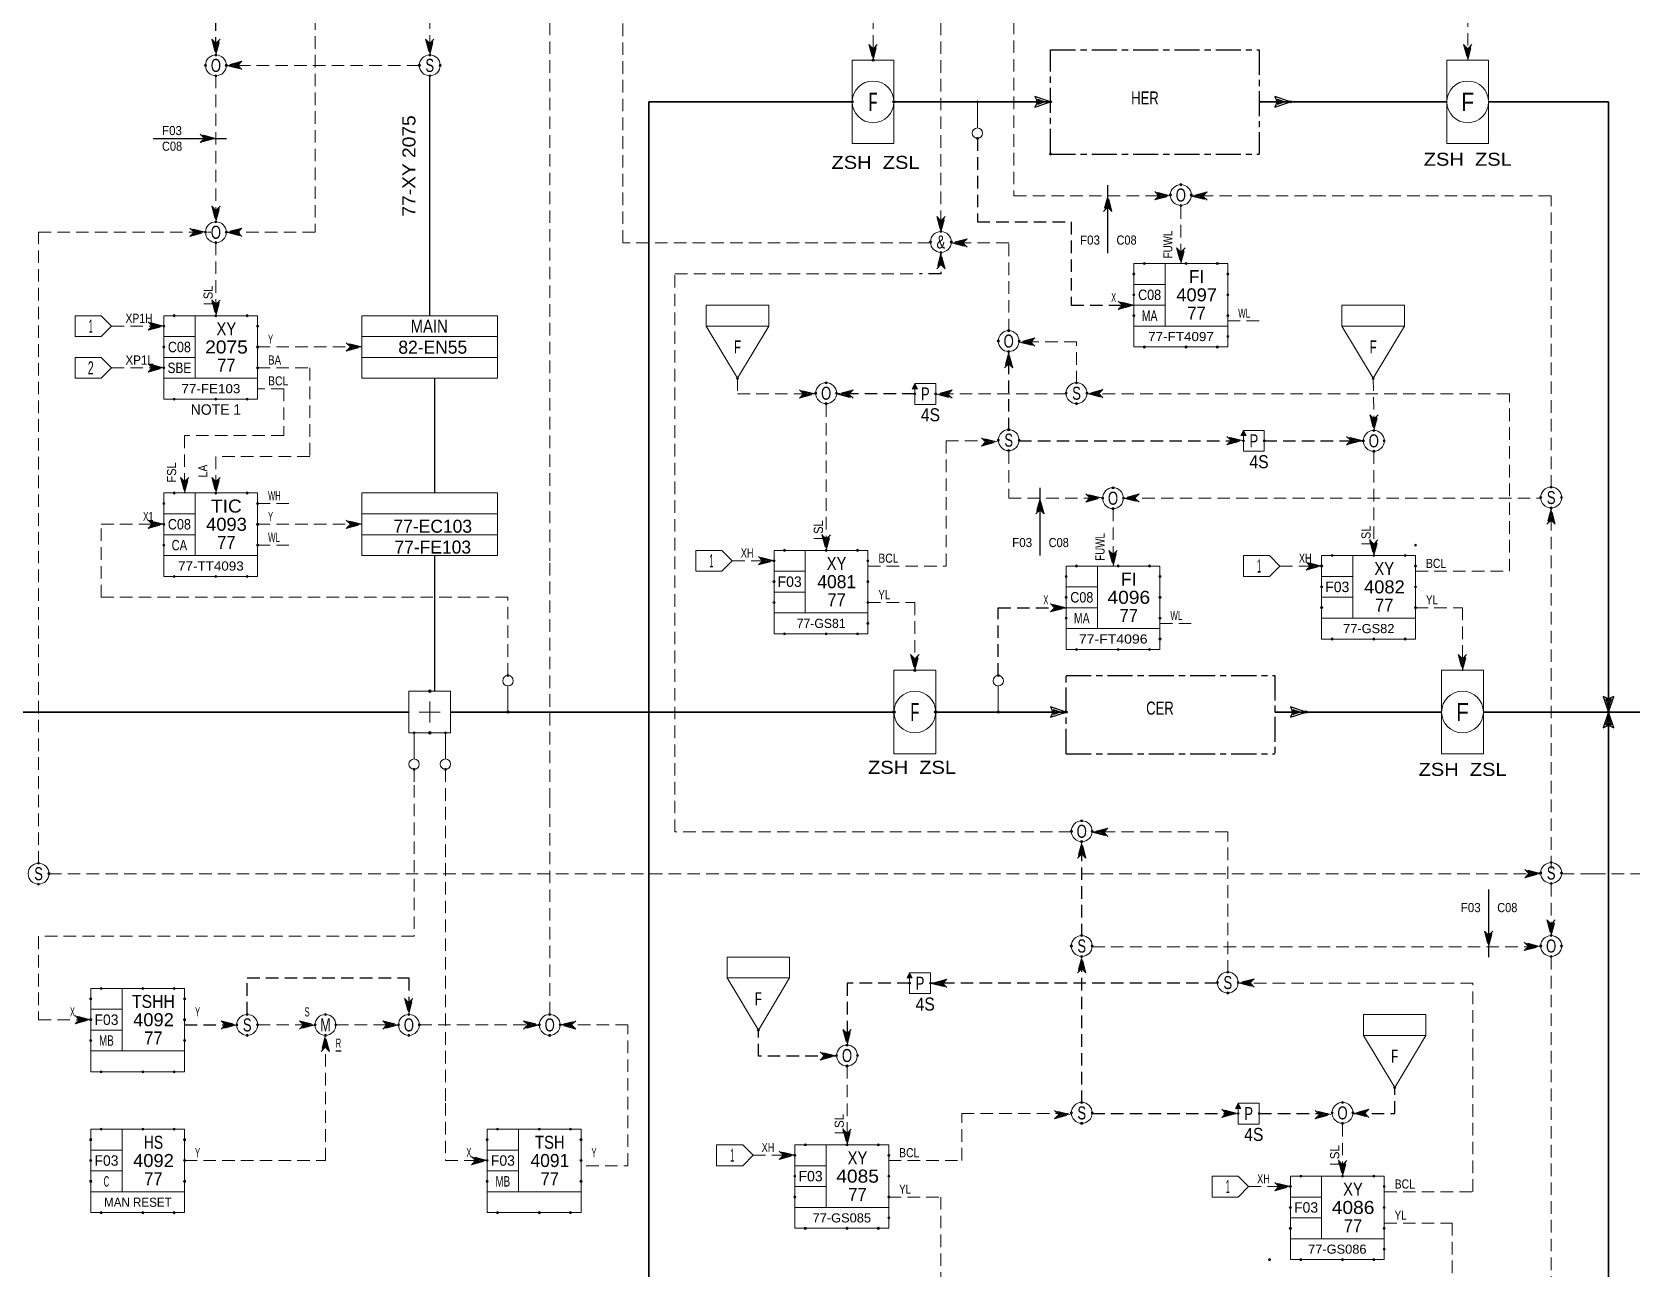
# Model space of a CAD drawing. Header units: millimetres. Extents: x 0 to 841, y 0 to 594.
# Drawn here: x 243.7 to 550.5, y 206.4 to 443.4 of the extents above; entities that cross this region are included whole.
import ezdxf
from ezdxf.enums import TextEntityAlignment as Align

# ---------------------------------------------------------------- set-up
doc = ezdxf.new("R2010")
doc.units = ezdxf.units.MM
doc.header["$LTSCALE"] = 0.8
doc.header["$PDMODE"] = 32
doc.header["$PDSIZE"] = 0.4
doc.linetypes.add('LONG_DASH_SHORT_DASH', pattern=[9.9, 6, -1.2, 1.5, -1.2])
doc.linetypes.add('MEDIUM_DASHED', pattern=[4.5, 3, -1.5])
for name, color, linetype, lineweight in [('1', 7, 'Continuous', 13), ('12', 7, 'Continuous', 13), ('15', 7, 'Continuous', 13), ('18', 7, 'Continuous', 25), ('30', 7, 'Continuous', 25), ('40', 7, 'Continuous', 35), ('46', 7, 'MEDIUM_DASHED', 13), ('47', 7, 'Continuous', 13), ('48', 7, 'Continuous', 13), ('53', 7, 'Continuous', 13)]:
    doc.layers.add(name, color=color, linetype=linetype, lineweight=lineweight)
for name, color, linetype in [('16', 7, 'Continuous'), ('45', 7, 'Continuous'), ('50', 7, 'Continuous')]:
    doc.layers.add(name, color=color, linetype=linetype)

msp = doc.modelspace()

# ---------------------------------------------------------------- linework, layer by layer
at = {"layer": '1', "linetype": 'MEDIUM_DASHED', "lineweight": 25}
for p, q in [((279, 440), (279, 538)), ((431, 367), (431, 382)), ((413, 374), (398, 374)), ((433, 365), (476, 365)), ((480, 365), (499, 365)), ((445, 270), (445, 288)), ((445, 238), (445, 266)), ((471, 261), (416, 261)), ((273, 253), (283, 253)), ((447, 236), (475, 236)), ((479, 236), (493, 236))]:
    msp.add_line(p, q, dxfattribs=at)
at = {"layer": '1', "linetype": 'MEDIUM_DASHED'}
for p, q in [((418, 456), (418, 406)), ((320, 450), (320, 439)), ((464, 410), (464, 399)), ((473, 388), (480, 388)), ((442, 374), (417, 374)), ((453, 354), (533, 354)), ((451, 352), (451, 341)), ((535, 283), (535, 352)), ((287, 349), (307, 349)), ((460, 330), (467, 330)), ((247, 282), (533, 282)), ((535, 280), (535, 270)), ((447, 268), (533, 268)), ((535, 266), (535, 151)), ((287, 253), (298, 253)), ((302, 253), (313, 253)), ((318, 253), (341, 253))]:
    msp.add_line(p, q, dxfattribs=at)
at = {"layer": '1', "lineweight": 25}
for p, q in [((267, 423), (281, 423)), ((450, 401), (450, 414)), ((437, 343), (437, 356)), ((523, 279), (523, 266)), ((302, 248), (303, 248))]:
    msp.add_line(p, q, dxfattribs=at)
at = {"layer": '1', "linetype": 'MEDIUM_DASHED'}
for points in [[(416, 403), (357, 403), (357, 538)], [(298, 511), (298, 405), (281, 405)], [(448, 475), (448, 449), (432, 449), (432, 412), (460, 412)], [(343, 255), (343, 296), (343, 296), (343, 342), (343, 452), (322, 452)], [(535, 356), (535, 412), (466.0016, 412)], [(244.9984, 283.926), (245, 405), (278, 405)], [(431, 386), (431, 403), (420, 403)], [(443, 290), (367, 290), (367, 397), (414, 397)], [(444, 376), (444, 384), (433, 384)], [(379, 377), (379, 374), (394, 374)], [(509, 340), (527, 340), (527, 374), (446, 374)], [(404, 341), (419, 341), (419, 365), (428, 365)], [(431, 363), (431, 354), (449, 354)], [(317, 302), (317, 299), (317, 270), (245, 270), (245, 254), (255, 254)], [(323, 302), (323, 238), (323, 238), (323, 227), (331, 227)], [(473, 263), (473, 290), (447, 290)], [(537, 282), (543, 282), (561, 282)], [(503, 221), (520, 221), (520, 261), (475, 261)], [(350, 226), (358, 226), (358, 253), (345, 253)], [(273, 227), (300, 227), (300, 250)], [(408, 227), (422, 227), (422, 236), (443, 236)], [(408, 220), (418, 220), (418, 202)], [(503, 215), (516, 215), (516, 202)]]:
    msp.add_lwpolyline(points, dxfattribs=at)
at = {"layer": '1', "linetype": 'MEDIUM_DASHED', "lineweight": 25}
for points in [[(425, 423), (425, 407), (443, 407), (443, 391), (455, 391)], [(418, 401), (418, 397), (414, 397)], [(429, 320), (429, 333), (442, 333)], [(285, 255), (285, 262), (316, 262), (316, 255)], [(412, 261), (400, 261), (400, 250)], [(398, 247), (383, 247), (383, 252)], [(497, 236), (505, 236), (505, 241)]]:
    msp.add_lwpolyline(points, dxfattribs=at)
at = {"layer": '1', "lineweight": 35}
for points in [[(362, 313), (362, 194), (414, 194)], [(520, 195), (546, 195), (546, 313)]]:
    msp.add_lwpolyline(points, dxfattribs=at)
at = {"layer": '12', "linetype": 'LONG_DASH_SHORT_DASH', "lineweight": 25}
for p, q in [((439, 420), (479, 420)), ((442, 305), (482, 305))]:
    msp.add_line(p, q, dxfattribs=at)
at = {"layer": '12'}
for p, q in [((252, 389), (252, 385)), ((252, 389), (257, 389)), ((307, 385), (333, 385)), ((252, 381), (252, 377)), ((252, 381), (257, 381)), ((307, 381), (333, 381)), ((307, 351), (333, 351)), ((307, 347), (333, 347)), ((371, 344), (371, 340)), ((371, 344), (376, 344)), ((476, 343), (476, 339)), ((476, 343), (481, 343)), ((375, 230), (375, 226)), ((375, 230), (380, 230)), ((470, 224), (470, 220)), ((470, 224), (475, 224))]:
    msp.add_line(p, q, dxfattribs=at)
at = {"layer": '12', "linetype": 'LONG_DASH_SHORT_DASH', "lineweight": 25}
for points in [[(439, 420), (439, 440), (479, 440), (479, 420)], [(442, 305), (442, 320), (482, 320), (482, 305)]]:
    msp.add_lwpolyline(points, dxfattribs=at)
at = {"layer": '12'}
for points in [[(515, 422), (523, 422), (523, 438), (515, 438)], [(307, 389), (333, 389), (333, 377), (307, 377)], [(307, 355), (333, 355), (333, 343), (307, 343)], [(514, 305), (522, 305), (522, 321), (514, 321)]]:
    msp.add_lwpolyline(points, close=True, dxfattribs=at)
for points in [[(252, 385), (257, 385), (259, 387), (257, 389)], [(252, 377), (257, 377), (259, 379), (257, 381)], [(371, 340), (376, 340), (378, 342), (376, 344)], [(476, 339), (481, 339), (483, 341), (481, 343)], [(375, 226), (380, 226), (382, 228), (380, 230)], [(470, 220), (475, 220), (477, 222), (475, 224)]]:
    msp.add_lwpolyline(points, dxfattribs=at)
at = {"layer": '12', "linetype": 'MEDIUM_DASHED'}
msp.add_lwpolyline([(305.8, 383), (305.2, 383.2), (305.4, 383), (305.2, 382.8)], close=True, dxfattribs=at)
at = {"layer": '12'}
for centre in [(519, 430), (518, 313)]:
    msp.add_circle(centre, 4, dxfattribs=at)
for p in [(439, 420), (481, 208)]:
    msp.add_point(p, dxfattribs=at)
at = {"layer": '15'}
for points in [[(401, 422), (409, 422), (409, 438), (401, 438)], [(409, 305), (417, 305), (417, 321), (409, 321)]]:
    msp.add_lwpolyline(points, close=True, dxfattribs=at)
for centre in [(405, 430), (413, 313)]:
    msp.add_circle(centre, 4, dxfattribs=at)
at = {"layer": '16'}
for p in [(405, 438), (401, 430), (409, 430), (413, 321), (409, 313), (417, 313)]:
    msp.add_point(p, dxfattribs=at)
at = {"layer": '18'}
for p, q in [((320, 389), (320, 435)), ((321, 355), (321, 377)), ((321, 317), (321, 343))]:
    msp.add_line(p, q, dxfattribs=at)
at = {"layer": '30'}
for p, q in [((437.5, 430), (437, 430)), ((438, 430), (438.5, 430)), ((483.5, 430), (483, 430)), ((484, 430), (484.5, 430)), ((440.5, 313), (440, 313)), ((441, 313), (441.5, 313)), ((486.5, 313), (486, 313)), ((487, 313), (487.5, 313)), ((546, 314.5), (546, 315)), ((546, 314), (546, 313.5)), ((546, 312), (546, 312.5)), ((546, 311.5), (546, 311))]:
    msp.add_line(p, q, dxfattribs=at)
for points in [[(439, 430), (436, 431), (436.5, 430), (436, 429)], [(436.5, 430.5), (438, 430), (436.5, 429.5), (437, 430)], [(485, 430), (482, 431), (482.5, 430), (482, 429)], [(482.5, 430.5), (484, 430), (482.5, 429.5), (483, 430)], [(546, 313), (547, 316), (546, 315.5), (545, 316)], [(442, 313), (439, 314), (439.5, 313), (439, 312)], [(439.5, 313.5), (441, 313), (439.5, 312.5), (440, 313)], [(488, 313), (485, 314), (485.5, 313), (485, 312)], [(485.5, 313.5), (487, 313), (485.5, 312.5), (486, 313)], [(546, 313), (545, 310), (546, 310.5), (547, 310)], [(546.5, 315.5), (546, 314), (545.5, 315.5), (546, 315)], [(545.5, 310.5), (546, 312), (546.5, 310.5), (546, 311)]]:
    msp.add_lwpolyline(points, close=True, dxfattribs=at)
for p in [(436.5, 430), (439, 430), (482.5, 430), (485, 430), (439.5, 313), (442, 313), (485.5, 313), (488, 313), (546, 315.5), (546, 313), (546, 310.5)]:
    msp.add_point(p, dxfattribs=at)
at = {"layer": '40'}
for p, q in [((362, 313), (362, 430)), ((362, 430), (401, 430)), ((409, 430), (439, 430)), ((479, 430), (485, 430)), ((515, 430), (485, 430)), ((546, 430), (523, 430)), ((546, 311), (546, 430)), ((316, 313), (224, 313)), ((324, 313), (409, 313)), ((417, 313), (442, 313)), ((485.5, 313), (482, 313)), ((514, 313), (487, 313)), ((522, 313), (577, 313))]:
    msp.add_line(p, q, dxfattribs=at)
at = {"layer": '40', "lineweight": 13}
for p, q in [((259, 313), (261, 313)), ((320, 315), (320, 311))]:
    msp.add_line(p, q, dxfattribs=at)
msp.add_lwpolyline([(316, 317), (324, 317), (324, 309), (316, 309)], close=True, dxfattribs=at)
msp.add_lwpolyline([(318, 313), (320, 313), (322, 313)], dxfattribs=at)
at = {"layer": '40'}
for p in [(320, 317), (320, 309)]:
    msp.add_point(p, dxfattribs=at)
at = {"layer": '46'}
for p, q in [((279, 435), (279, 408)), ((287, 383), (307, 383)), ((292, 375), (287, 375)), ((293, 353), (287, 353)), ((293, 345), (287, 345)), ((378, 342), (386, 342)), ((483, 341), (491, 341)), ((382, 228), (390, 228)), ((477, 222), (485, 222))]:
    msp.add_line(p, q, dxfattribs=at)
for points in [[(504, 454), (519, 454), (519, 438), (519.8, 441), (519, 440.2), (518.2, 441), (519, 438)], [(398, 450), (405, 450), (405, 438), (405.8, 441), (405, 440.2), (404.2, 441), (405, 438)], [(318, 437), (281, 437), (284, 436.2), (283.2, 437), (284, 437.8), (281, 437)], [(279, 403), (279, 389), (279.8, 392), (279, 391.2), (278.2, 392), (279, 389)], [(259, 387), (269, 387), (266, 387.8), (266.8, 387), (266, 386.2), (269, 387)], [(259, 379), (269, 379), (266, 379.8), (266.8, 379), (266, 378.2), (269, 379)], [(287, 379), (297, 379), (297, 362), (279, 362), (279, 355)], [(292, 375), (292, 366), (273, 366), (273, 355), (273.8, 358), (273, 357.2), (272.2, 358), (273, 355)], [(500.8961, 377), (501.022, 367), (501.8047, 370.0047), (501.0094, 369.2), (500.2047, 369.9953), (501.022, 367)], [(396, 372), (396, 344), (396.8, 347), (396, 346.2), (395.2, 347), (396, 344)], [(501, 363), (501, 343), (501.8, 346), (501, 345.2), (500.2, 346), (501, 343)], [(335, 320), (335, 335), (257, 335), (257, 349), (269, 349), (266, 349.8), (266.8, 349), (266, 348.2), (269, 349)], [(404, 334), (413, 334), (413, 321), (413.8, 324), (413, 323.2), (412.2, 324), (413, 321)], [(509, 333), (518, 333), (517.9929, 320.9173)], [(400, 245.1339), (400, 230), (400.8, 233), (400, 232.2), (399.2, 233), (400, 230)], [(495, 234), (495, 224), (495.8, 227), (495, 226.2), (494.2, 227), (495, 224)]]:
    msp.add_lwpolyline(points, dxfattribs=at)
for points in [[(279, 439), (279.8, 442), (279, 441.2), (278.2, 442)], [(320, 439), (320.8, 442), (320, 441.2), (319.2, 442)], [(279, 439.4), (279.6, 441.6), (279, 441), (278.4, 441.6)], [(279, 439.8), (279.4, 441.2), (279, 440.8), (278.6, 441.2)], [(279, 440.2), (279.2, 440.8), (279, 440.6), (278.8, 440.8)], [(320, 439.4), (320.6, 441.6), (320, 441), (319.4, 441.6)], [(320, 439.8), (320.4, 441.2), (320, 440.8), (319.6, 441.2)], [(320, 440.2), (320.2, 440.8), (320, 440.6), (319.8, 440.8)], [(405, 438.4), (405.6, 440.6), (405, 440), (404.4, 440.6)], [(405, 438.8), (405.4, 440.2), (405, 439.8), (404.6, 440.2)], [(405, 439.2), (405.2, 439.8), (405, 439.6), (404.8, 439.8)], [(519, 438.4), (519.6, 440.6), (519, 440), (518.4, 440.6)], [(519, 438.8), (519.4, 440.2), (519, 439.8), (518.6, 440.2)], [(519, 439.2), (519.2, 439.8), (519, 439.6), (518.8, 439.8)], [(281.4, 437), (283.6, 436.4), (283, 437), (283.6, 437.6)], [(281.8, 437), (283.2, 436.6), (282.8, 437), (283.2, 437.4)], [(282.2, 437), (282.8, 436.8), (282.6, 437), (282.8, 437.2)], [(279, 423), (276, 423.8), (276.8, 423), (276, 422.2)], [(278.6, 423), (276.4, 423.6), (277, 423), (276.4, 422.4)], [(278.2, 423), (276.8, 423.4), (277.2, 423), (276.8, 422.6)], [(277.8, 423), (277.2, 423.2), (277.4, 423), (277.2, 422.8)], [(450, 412), (449.2, 409), (450, 409.8), (450.8, 409)], [(450, 411.6), (449.4, 409.4), (450, 410), (450.6, 409.4)], [(450, 411.2), (449.6, 409.8), (450, 410.2), (450.4, 409.8)], [(461.9929, 412), (458.9929, 412.8), (459.7929, 412), (458.9929, 411.2)], [(461.5929, 412), (459.3929, 412.6), (459.9929, 412), (459.3929, 411.4)], [(461.1929, 412), (459.7929, 412.4), (460.1929, 412), (459.7929, 411.6)], [(460.7929, 412), (460.1929, 412.2), (460.3929, 412), (460.1929, 411.8)], [(466.0268, 411.9488), (469.0268, 411.1488), (468.2268, 411.9488), (469.0268, 412.7488)], [(466.4268, 411.9488), (468.6268, 411.3488), (468.0268, 411.9488), (468.6268, 412.5488)], [(466.8268, 411.9488), (468.2268, 411.5488), (467.8268, 411.9488), (468.2268, 412.3488)], [(467.2268, 411.9488), (467.8268, 411.7488), (467.6268, 411.9488), (467.8268, 412.1488)], [(279, 407), (279.8, 410), (279, 409.2), (278.2, 410)], [(279, 407.4), (279.6, 409.6), (279, 409), (278.4, 409.6)], [(279, 407.8), (279.4, 409.2), (279, 408.8), (278.6, 409.2)], [(279, 408.2), (279.2, 408.8), (279, 408.6), (278.8, 408.8)], [(418.0008, 405.0079), (418.8008, 408.0079), (418.0008, 407.2079), (417.2008, 408.0079)], [(450, 410.8), (449.8, 410.2), (450, 410.4), (450.2, 410.2)], [(277, 405), (274, 405.8), (274.8, 405), (274, 404.2)], [(276.6, 405), (274.4, 405.6), (275, 405), (274.4, 404.4)], [(276.2, 405), (274.8, 405.4), (275.2, 405), (274.8, 404.6)], [(275.8, 405), (275.2, 405.2), (275.4, 405), (275.2, 404.8)], [(281, 405), (284, 404.2), (283.2, 405), (284, 405.8)], [(281.4, 405), (283.6, 404.4), (283, 405), (283.6, 405.6)], [(281.8, 405), (283.2, 404.6), (282.8, 405), (283.2, 405.4)], [(282.2, 405), (282.8, 404.8), (282.6, 405), (282.8, 405.2)], [(418.0008, 405.4079), (418.6008, 407.6079), (418.0008, 407.0079), (417.4008, 407.6079)], [(418.0008, 405.8079), (418.4008, 407.2079), (418.0008, 406.8079), (417.6008, 407.2079)], [(418.0008, 406.2079), (418.2008, 406.8079), (418.0008, 406.6079), (417.8008, 406.8079)], [(420.0268, 402.9488), (423.0268, 402.1488), (422.2268, 402.9488), (423.0268, 403.7488)], [(420.4268, 402.9488), (422.6268, 402.3488), (422.0268, 402.9488), (422.6268, 403.5488)], [(420.8268, 402.9488), (422.2268, 402.5488), (421.8268, 402.9488), (422.2268, 403.3488)], [(421.2268, 402.9488), (421.8268, 402.7488), (421.6268, 402.9488), (421.8268, 403.1488)], [(464, 399), (464.8, 402), (464, 401.2), (463.2, 402)], [(418.0008, 400.9921), (417.2008, 397.9921), (418.0008, 398.7921), (418.8008, 397.9921)], [(418.0008, 400.5921), (417.4008, 398.3921), (418.0008, 398.9921), (418.6008, 398.3921)], [(418.0008, 400.1921), (417.6008, 398.7921), (418.0008, 399.1921), (418.4008, 398.7921)], [(418.0008, 399.7921), (417.8008, 399.1921), (418.0008, 399.3921), (418.2008, 399.1921)], [(464, 399.4), (464.6, 401.6), (464, 401), (463.4, 401.6)], [(464, 399.8), (464.4, 401.2), (464, 400.8), (463.6, 401.2)], [(464, 400.2), (464.2, 400.8), (464, 400.6), (463.8, 400.8)], [(279, 389.4), (279.6, 391.6), (279, 391), (278.4, 391.6)], [(279, 389.8), (279.4, 391.2), (279, 390.8), (278.6, 391.2)], [(279, 390.2), (279.2, 390.8), (279, 390.6), (278.8, 390.8)], [(455, 391), (452, 391.8), (452.8, 391), (452, 390.2)], [(454.6, 391), (452.4, 391.6), (453, 391), (452.4, 390.4)], [(454.2, 391), (452.8, 391.4), (453.2, 391), (452.8, 390.6)], [(453.8, 391), (453.2, 391.2), (453.4, 391), (453.2, 390.8)], [(268.6, 387), (266.4, 387.6), (267, 387), (266.4, 386.4)], [(268.2, 387), (266.8, 387.4), (267.2, 387), (266.8, 386.6)], [(267.8, 387), (267.2, 387.2), (267.4, 387), (267.2, 386.8)], [(307, 383), (304, 383.8), (304.8, 383), (304, 382.2)], [(306.6, 383), (304.4, 383.6), (305, 383), (304.4, 382.4)], [(433.0268, 383.9488), (436.0268, 383.1488), (435.2268, 383.9488), (436.0268, 384.7488)], [(433.4268, 383.9488), (435.6268, 383.3488), (435.0268, 383.9488), (435.6268, 384.5488)], [(433.8268, 383.9488), (435.2268, 383.5488), (434.8268, 383.9488), (435.2268, 384.3488)], [(434.2268, 383.9488), (434.8268, 383.7488), (434.6268, 383.9488), (434.8268, 384.1488)], [(306.2, 383), (304.8, 383.4), (305.2, 383), (304.8, 382.6)], [(305.8, 383), (305.2, 383.2), (305.4, 383), (305.2, 382.8)], [(431.0008, 381.9921), (430.2008, 378.9921), (431.0008, 379.7921), (431.8008, 378.9921)], [(431.0008, 381.5921), (430.4008, 379.3921), (431.0008, 379.9921), (431.6008, 379.3921)], [(431.0008, 381.1921), (430.6008, 379.7921), (431.0008, 380.1921), (431.4008, 379.7921)], [(431.0008, 380.7921), (430.8008, 380.1921), (431.0008, 380.3921), (431.2008, 380.1921)], [(268.6, 379), (266.4, 379.6), (267, 379), (266.4, 378.4)], [(268.2, 379), (266.8, 379.4), (267.2, 379), (266.8, 378.6)], [(267.8, 379), (267.2, 379.2), (267.4, 379), (267.2, 378.8)], [(393.8661, 374), (390.8661, 374.8), (391.6661, 374), (390.8661, 373.2)], [(393.4661, 374), (391.2661, 374.6), (391.8661, 374), (391.2661, 373.4)], [(393.0661, 374), (391.6661, 374.4), (392.0661, 374), (391.6661, 373.6)], [(398.1528, 373.9567), (401.1528, 373.1567), (400.3528, 373.9567), (401.1528, 374.7567)], [(398.5528, 373.9567), (400.7528, 373.3567), (400.1528, 373.9567), (400.7528, 374.5567)], [(398.9528, 373.9567), (400.3528, 373.5567), (399.9528, 373.9567), (400.3528, 374.3567)], [(417.1528, 373.9567), (420.1528, 373.1567), (419.3528, 373.9567), (420.1528, 374.7567)], [(417.5528, 373.9567), (419.7528, 373.3567), (419.1528, 373.9567), (419.7528, 374.5567)], [(417.9528, 373.9567), (419.3528, 373.5567), (418.9528, 373.9567), (419.3528, 374.3567)], [(446.0622, 374.0504), (449.0622, 373.2504), (448.2622, 374.0504), (449.0622, 374.8504)], [(446.4622, 374.0504), (448.6622, 373.4504), (448.0622, 374.0504), (448.6622, 374.6504)], [(446.8622, 374.0504), (448.2622, 373.6504), (447.8622, 374.0504), (448.2622, 374.4504)], [(447.2622, 374.0504), (447.8622, 373.8504), (447.6622, 374.0504), (447.8622, 374.2504)], [(392.6661, 374), (392.0661, 374.2), (392.2661, 374), (392.0661, 373.8)], [(399.3528, 373.9567), (399.9528, 373.7567), (399.7528, 373.9567), (399.9528, 374.1567)], [(418.3528, 373.9567), (418.9528, 373.7567), (418.7528, 373.9567), (418.9528, 374.1567)], [(501.0197, 367.4), (501.6071, 369.6031), (501.0102, 369), (500.4071, 369.5969)], [(501.0173, 367.8), (501.4094, 369.2024), (501.0118, 368.8), (500.6094, 369.1976)], [(501.015, 368.2), (501.2118, 368.8008), (501.0126, 368.6), (500.8118, 368.7984)], [(428.7803, 364.7921), (425.7803, 365.5921), (426.5803, 364.7921), (425.7803, 363.9921)], [(428.3803, 364.7921), (426.1803, 365.3921), (426.7803, 364.7921), (426.1803, 364.1921)], [(427.9803, 364.7921), (426.5803, 365.1921), (426.9803, 364.7921), (426.5803, 364.3921)], [(475.8472, 365.0425), (472.8472, 365.8425), (473.6472, 365.0425), (472.8472, 364.2425)], [(475.4472, 365.0425), (473.2472, 365.6425), (473.8472, 365.0425), (473.2472, 364.4425)], [(475.0472, 365.0425), (473.6472, 365.4425), (474.0472, 365.0425), (473.6472, 364.6425)], [(474.6472, 365.0425), (474.0472, 365.2425), (474.2472, 365.0425), (474.0472, 364.8425)], [(498.7803, 365.0425), (495.7803, 365.8425), (496.5803, 365.0425), (495.7803, 364.2425)], [(498.3803, 365.0425), (496.1803, 365.6425), (496.7803, 365.0425), (496.1803, 364.4425)], [(497.9803, 365.0425), (496.5803, 365.4425), (496.9803, 365.0425), (496.5803, 364.6425)], [(497.5803, 365.0425), (496.9803, 365.2425), (497.1803, 365.0425), (496.9803, 364.8425)], [(427.5803, 364.7921), (426.9803, 364.9921), (427.1803, 364.7921), (426.9803, 364.5921)], [(273, 355.4), (273.6, 357.6), (273, 357), (272.4, 357.6)], [(273, 355.8), (273.4, 357.2), (273, 356.8), (272.6, 357.2)], [(273, 356.2), (273.2, 356.8), (273, 356.6), (272.8, 356.8)], [(279, 355), (279.8, 358), (279, 357.2), (278.2, 358)], [(279, 355.4), (279.6, 357.6), (279, 357), (278.4, 357.6)], [(279, 355.8), (279.4, 357.2), (279, 356.8), (278.6, 357.2)], [(279, 356.2), (279.2, 356.8), (279, 356.6), (278.8, 356.8)], [(437, 354), (436.2, 351), (437, 351.8), (437.8, 351)], [(437, 353.6), (436.4, 351.4), (437, 352), (437.6, 351.4)], [(437, 353.2), (436.6, 351.8), (437, 352.2), (437.4, 351.8)], [(437, 352.8), (436.8, 352.2), (437, 352.4), (437.2, 352.2)], [(448.7803, 354.0425), (445.7803, 354.8425), (446.5803, 354.0425), (445.7803, 353.2425)], [(448.3803, 354.0425), (446.1803, 354.6425), (446.7803, 354.0425), (446.1803, 353.4425)], [(447.9803, 354.0425), (446.5803, 354.4425), (446.9803, 354.0425), (446.5803, 353.6425)], [(447.5803, 354.0425), (446.9803, 354.2425), (447.1803, 354.0425), (446.9803, 353.8425)], [(453, 354.022), (456.0047, 353.2394), (455.2, 354.0346), (455.9953, 354.8394)], [(453.4, 354.0244), (455.6031, 353.437), (455, 354.0339), (455.5969, 354.637)], [(453.8, 354.0268), (455.2024, 353.6346), (454.8, 354.0323), (455.1976, 354.4346)], [(454.2, 354.0291), (454.8008, 353.8323), (454.6, 354.0315), (454.7984, 354.2323)], [(307, 349), (304, 349.8), (304.8, 349), (304, 348.2)], [(535.0008, 351.9921), (534.2008, 348.9921), (535.0008, 349.7921), (535.8008, 348.9921)], [(535.0008, 351.5921), (534.4008, 349.3921), (535.0008, 349.9921), (535.6008, 349.3921)], [(535.0008, 351.1921), (534.6008, 349.7921), (535.0008, 350.1921), (535.4008, 349.7921)], [(535.0008, 350.7921), (534.8008, 350.1921), (535.0008, 350.3921), (535.2008, 350.1921)], [(268.6, 349), (266.4, 349.6), (267, 349), (266.4, 348.4)], [(268.2, 349), (266.8, 349.4), (267.2, 349), (266.8, 348.6)], [(267.8, 349), (267.2, 349.2), (267.4, 349), (267.2, 348.8)], [(306.6, 349), (304.4, 349.6), (305, 349), (304.4, 348.4)], [(306.2, 349), (304.8, 349.4), (305.2, 349), (304.8, 348.6)], [(305.8, 349), (305.2, 349.2), (305.4, 349), (305.2, 348.8)], [(396, 344.4), (396.6, 346.6), (396, 346), (395.4, 346.6)], [(396, 344.8), (396.4, 346.2), (396, 345.8), (395.6, 346.2)], [(396, 345.2), (396.2, 345.8), (396, 345.6), (395.8, 345.8)], [(451, 341), (451.8, 344), (451, 343.2), (450.2, 344)], [(451, 341.4), (451.6, 343.6), (451, 343), (450.4, 343.6)], [(501, 343.4), (501.6, 345.6), (501, 345), (500.4, 345.6)], [(501, 343.8), (501.4, 345.2), (501, 344.8), (500.6, 345.2)], [(501, 344.2), (501.2, 344.8), (501, 344.6), (500.8, 344.8)], [(386, 342), (383, 342.8), (383.8, 342), (383, 341.2)], [(385.6, 342), (383.4, 342.6), (384, 342), (383.4, 341.4)], [(385.2, 342), (383.8, 342.4), (384.2, 342), (383.8, 341.6)], [(384.8, 342), (384.2, 342.2), (384.4, 342), (384.2, 341.8)], [(451, 341.8), (451.4, 343.2), (451, 342.8), (450.6, 343.2)], [(451, 342.2), (451.2, 342.8), (451, 342.6), (450.8, 342.8)], [(491, 341), (488, 341.8), (488.8, 341), (488, 340.2)], [(490.6, 341), (488.4, 341.6), (489, 341), (488.4, 340.4)], [(490.2, 341), (488.8, 341.4), (489.2, 341), (488.8, 340.6)], [(489.8, 341), (489.2, 341.2), (489.4, 341), (489.2, 340.8)], [(442, 333), (439, 333.8), (439.8, 333), (439, 332.2)], [(441.6, 333), (439.4, 333.6), (440, 333), (439.4, 332.4)], [(441.2, 333), (439.8, 333.4), (440.2, 333), (439.8, 332.6)], [(440.8, 333), (440.2, 333.2), (440.4, 333), (440.2, 332.8)], [(413, 321.4), (413.6, 323.6), (413, 323), (412.4, 323.6)], [(413, 321.8), (413.4, 323.2), (413, 322.8), (412.6, 323.2)], [(413, 322.2), (413.2, 322.8), (413, 322.6), (412.8, 322.8)], [(518, 321), (518.8, 324), (518, 323.2), (517.2, 324)], [(518, 321.4), (518.6, 323.6), (518, 323), (517.4, 323.6)], [(518, 321.8), (518.4, 323.2), (518, 322.8), (517.6, 323.2)], [(518, 322.2), (518.2, 322.8), (518, 322.6), (517.8, 322.8)], [(447.0268, 289.9488), (450.0268, 289.1488), (449.2268, 289.9488), (450.0268, 290.7488)], [(447.4268, 289.9488), (449.6268, 289.3488), (449.0268, 289.9488), (449.6268, 290.5488)], [(447.8268, 289.9488), (449.2268, 289.5488), (448.8268, 289.9488), (449.2268, 290.3488)], [(448.2268, 289.9488), (448.8268, 289.7488), (448.6268, 289.9488), (448.8268, 290.1488)], [(445.0008, 287.9921), (444.2008, 284.9921), (445.0008, 285.7921), (445.8008, 284.9921)], [(445.0008, 287.5921), (444.4008, 285.3921), (445.0008, 285.9921), (445.6008, 285.3921)], [(445.0008, 287.1921), (444.6008, 285.7921), (445.0008, 286.1921), (445.4008, 285.7921)], [(445.0008, 286.7921), (444.8008, 286.1921), (445.0008, 286.3921), (445.2008, 286.1921)], [(532.9378, 282.0283), (529.9378, 282.8283), (530.7378, 282.0283), (529.9378, 281.2283)], [(532.5378, 282.0283), (530.3378, 282.6283), (530.9378, 282.0283), (530.3378, 281.4283)], [(532.1378, 282.0283), (530.7378, 282.4283), (531.1378, 282.0283), (530.7378, 281.6283)], [(531.7378, 282.0283), (531.1378, 282.2283), (531.3378, 282.0283), (531.1378, 281.8283)], [(535, 270.1339), (535.8, 273.1339), (535, 272.3339), (534.2, 273.1339)], [(523, 268), (523.8, 271), (523, 270.2), (522.2, 271)], [(523, 268.4), (523.6, 270.6), (523, 270), (522.4, 270.6)], [(523, 268.8), (523.4, 270.2), (523, 269.8), (522.6, 270.2)], [(535, 270.5339), (535.6, 272.7339), (535, 272.1339), (534.4, 272.7339)], [(535, 270.9339), (535.4, 272.3339), (535, 271.9339), (534.6, 272.3339)], [(535, 271.3339), (535.2, 271.9339), (535, 271.7339), (534.8, 271.9339)], [(523, 269.2), (523.2, 269.8), (523, 269.6), (522.8, 269.8)], [(532.8472, 268.0425), (529.8472, 268.8425), (530.6472, 268.0425), (529.8472, 267.2425)], [(532.4472, 268.0425), (530.2472, 268.6425), (530.8472, 268.0425), (530.2472, 267.4425)], [(532.0472, 268.0425), (530.6472, 268.4425), (531.0472, 268.0425), (530.6472, 267.6425)], [(531.6472, 268.0425), (531.0472, 268.2425), (531.2472, 268.0425), (531.0472, 267.8425)], [(445.0008, 265.9921), (444.2008, 262.9921), (445.0008, 263.7921), (445.8008, 262.9921)], [(445.0008, 265.5921), (444.4008, 263.3921), (445.0008, 263.9921), (445.6008, 263.3921)], [(445.0008, 265.1921), (444.6008, 263.7921), (445.0008, 264.1921), (445.4008, 263.7921)], [(445.0008, 264.7921), (444.8008, 264.1921), (445.0008, 264.3921), (445.2008, 264.1921)], [(416.1528, 260.9567), (419.1528, 260.1567), (418.3528, 260.9567), (419.1528, 261.7567)], [(416.5528, 260.9567), (418.7528, 260.3567), (418.1528, 260.9567), (418.7528, 261.5567)], [(416.9528, 260.9567), (418.3528, 260.5567), (417.9528, 260.9567), (418.3528, 261.3567)], [(417.3528, 260.9567), (417.9528, 260.7567), (417.7528, 260.9567), (417.9528, 261.1567)], [(475.0622, 261.0504), (478.0622, 260.2504), (477.2622, 261.0504), (478.0622, 261.8504)], [(475.4622, 261.0504), (477.6622, 260.4504), (477.0622, 261.0504), (477.6622, 261.6504)], [(475.8622, 261.0504), (477.2622, 260.6504), (476.8622, 261.0504), (477.2622, 261.4504)], [(476.2622, 261.0504), (476.8622, 260.8504), (476.6622, 261.0504), (476.8622, 261.2504)], [(315.9732, 255.0677), (316.7732, 258.0677), (315.9732, 257.2677), (315.1732, 258.0677)], [(255, 254), (252, 254.8), (252.8, 254), (252, 253.2)], [(315.9732, 255.4677), (316.5732, 257.6677), (315.9732, 257.0677), (315.3732, 257.6677)], [(315.9732, 255.8677), (316.3732, 257.2677), (315.9732, 256.8677), (315.5732, 257.2677)], [(315.9732, 256.2677), (316.1732, 256.8677), (315.9732, 256.6677), (315.7732, 256.8677)], [(254.6, 254), (252.4, 254.6), (253, 254), (252.4, 253.4)], [(254.2, 254), (252.8, 254.4), (253.2, 254), (252.8, 253.6)], [(253.8, 254), (253.2, 254.2), (253.4, 254), (253.2, 253.8)], [(283, 253), (280, 252.2), (280.8, 253), (280, 253.8)], [(282.6, 253), (280.4, 252.4), (281, 253), (280.4, 253.6)], [(282.2, 253), (280.8, 252.6), (281.2, 253), (280.8, 253.4)], [(281.8, 253), (281.2, 252.8), (281.4, 253), (281.2, 253.2)], [(298, 253), (295, 252.2), (295.8, 253), (295, 253.8)], [(297.6, 253), (295.4, 252.4), (296, 253), (295.4, 253.6)], [(297.2, 253), (295.8, 252.6), (296.2, 253), (295.8, 253.4)], [(296.8, 253), (296.2, 252.8), (296.4, 253), (296.2, 253.2)], [(314, 253), (311, 252.2), (311.8, 253), (311, 253.8)], [(313.6, 253), (311.4, 252.4), (312, 253), (311.4, 253.6)], [(313.2, 253), (311.8, 252.6), (312.2, 253), (311.8, 253.4)], [(312.8, 253), (312.2, 252.8), (312.4, 253), (312.2, 253.2)], [(341, 253), (338, 252.2), (338.8, 253), (338, 253.8)], [(340.6, 253), (338.4, 252.4), (339, 253), (338.4, 253.6)], [(340.2, 253), (338.8, 252.6), (339.2, 253), (338.8, 253.4)], [(339.8, 253), (339.2, 252.8), (339.4, 253), (339.2, 253.2)], [(345, 253), (348, 253.8), (347.2, 253), (348, 252.2)], [(345.4, 253), (347.6, 253.6), (347, 253), (347.6, 252.4)], [(345.8, 253), (347.2, 253.4), (346.8, 253), (347.2, 252.6)], [(346.2, 253), (346.8, 253.2), (346.6, 253), (346.8, 252.8)], [(400, 249.1339), (400.8, 252.1339), (400, 251.3339), (399.2, 252.1339)], [(400, 249.5339), (400.6, 251.7339), (400, 251.1339), (399.4, 251.7339)], [(299.9732, 250.9323), (299.1732, 247.9323), (299.9732, 248.7323), (300.7732, 247.9323)], [(299.9732, 250.5323), (299.3732, 248.3323), (299.9732, 248.9323), (300.5732, 248.3323)], [(299.9732, 250.1323), (299.5732, 248.7323), (299.9732, 249.1323), (300.3732, 248.7323)], [(299.9732, 249.7323), (299.7732, 249.1323), (299.9732, 249.3323), (300.1732, 249.1323)], [(400, 249.9339), (400.4, 251.3339), (400, 250.9339), (399.6, 251.3339)], [(400, 250.3339), (400.2, 250.9339), (400, 250.7339), (399.8, 250.9339)], [(397.8472, 247.0425), (394.8472, 247.8425), (395.6472, 247.0425), (394.8472, 246.2425)], [(397.4472, 247.0425), (395.2472, 247.6425), (395.8472, 247.0425), (395.2472, 246.4425)], [(397.0472, 247.0425), (395.6472, 247.4425), (396.0472, 247.0425), (395.6472, 246.6425)], [(396.6472, 247.0425), (396.0472, 247.2425), (396.2472, 247.0425), (396.0472, 246.8425)], [(442.7803, 235.7921), (439.7803, 236.5921), (440.5803, 235.7921), (439.7803, 234.9921)], [(442.3803, 235.7921), (440.1803, 236.3921), (440.7803, 235.7921), (440.1803, 235.1921)], [(474.8472, 236.0425), (471.8472, 236.8425), (472.6472, 236.0425), (471.8472, 235.2425)], [(474.4472, 236.0425), (472.2472, 236.6425), (472.8472, 236.0425), (472.2472, 235.4425)], [(474.0472, 236.0425), (472.6472, 236.4425), (473.0472, 236.0425), (472.6472, 235.6425)], [(473.6472, 236.0425), (473.0472, 236.2425), (473.2472, 236.0425), (473.0472, 235.8425)], [(492.7803, 235.7921), (489.7803, 236.5921), (490.5803, 235.7921), (489.7803, 234.9921)], [(492.3803, 235.7921), (490.1803, 236.3921), (490.7803, 235.7921), (490.1803, 235.1921)], [(497.0622, 236.0504), (500.0622, 235.2504), (499.2622, 236.0504), (500.0622, 236.8504)], [(497.4622, 236.0504), (499.6622, 235.4504), (499.0622, 236.0504), (499.6622, 236.6504)], [(497.8622, 236.0504), (499.2622, 235.6504), (498.8622, 236.0504), (499.2622, 236.4504)], [(498.2622, 236.0504), (498.8622, 235.8504), (498.6622, 236.0504), (498.8622, 236.2504)], [(441.9803, 235.7921), (440.5803, 236.1921), (440.9803, 235.7921), (440.5803, 235.3921)], [(441.5803, 235.7921), (440.9803, 235.9921), (441.1803, 235.7921), (440.9803, 235.5921)], [(491.9803, 235.7921), (490.5803, 236.1921), (490.9803, 235.7921), (490.5803, 235.3921)], [(491.5803, 235.7921), (490.9803, 235.9921), (491.1803, 235.7921), (490.9803, 235.5921)], [(400, 230.4), (400.6, 232.6), (400, 232), (399.4, 232.6)], [(400, 230.8), (400.4, 232.2), (400, 231.8), (399.6, 232.2)], [(400, 231.2), (400.2, 231.8), (400, 231.6), (399.8, 231.8)], [(331, 227), (328, 227.8), (328.8, 227), (328, 226.2)], [(330.6, 227), (328.4, 227.6), (329, 227), (328.4, 226.4)], [(330.2, 227), (328.8, 227.4), (329.2, 227), (328.8, 226.6)], [(329.8, 227), (329.2, 227.2), (329.4, 227), (329.2, 226.8)], [(390, 228), (387, 228.8), (387.8, 228), (387, 227.2)], [(389.6, 228), (387.4, 228.6), (388, 228), (387.4, 227.4)], [(389.2, 228), (387.8, 228.4), (388.2, 228), (387.8, 227.6)], [(388.8, 228), (388.2, 228.2), (388.4, 228), (388.2, 227.8)], [(495, 224.4), (495.6, 226.6), (495, 226), (494.4, 226.6)], [(495, 224.8), (495.4, 226.2), (495, 225.8), (494.6, 226.2)], [(495, 225.2), (495.2, 225.8), (495, 225.6), (494.8, 225.8)], [(485, 222), (482, 222.8), (482.8, 222), (482, 221.2)], [(484.6, 222), (482.4, 222.6), (483, 222), (482.4, 221.4)], [(484.2, 222), (482.8, 222.4), (483.2, 222), (482.8, 221.6)], [(483.8, 222), (483.2, 222.2), (483.4, 222), (483.2, 221.8)]]:
    msp.add_lwpolyline(points, close=True, dxfattribs=at)
at = {"layer": '47'}
for p, q in [((425, 430), (425, 425)), ((335, 313), (335, 318)), ((429, 313), (429, 318)), ((317, 309), (317, 304)), ((323, 309), (323, 304))]:
    msp.add_line(p, q, dxfattribs=at)
for centre in [(425, 424), (335, 319), (429, 319), (317, 303), (323, 303)]:
    msp.add_circle(centre, 1, dxfattribs=at)
for p in [(425, 430), (425, 423), (335, 320), (429, 320), (335, 313), (429, 313), (317, 309), (323, 309), (317, 302), (323, 302)]:
    msp.add_point(p, dxfattribs=at)
at = {"layer": '48'}
for p, q in [((461, 399), (461, 387)), ((455, 395), (461, 395)), ((455, 391), (461, 391)), ((275, 389), (275, 377)), ((269, 385), (275, 385)), ((269, 381), (275, 381)), ((275, 355), (275, 343)), ((269, 351), (275, 351)), ((269, 347), (275, 347)), ((392, 344), (392, 332)), ((448, 341), (448, 329)), ((497, 343), (497, 331)), ((386, 340), (392, 340)), ((491, 339), (497, 339)), ((386, 336), (392, 336)), ((442, 337), (448, 337)), ((491, 335), (497, 335)), ((442, 333), (448, 333)), ((261, 260), (261, 248)), ((255, 256), (261, 256)), ((255, 252), (261, 252)), ((261, 233), (261, 221)), ((337, 233), (337, 221)), ((255, 229), (261, 229)), ((331, 229), (337, 229)), ((396, 230), (396, 218)), ((255, 225), (261, 225)), ((331, 225), (337, 225)), ((390, 226), (396, 226)), ((491, 224), (491, 212)), ((390, 222), (396, 222)), ((485, 220), (491, 220)), ((485, 216), (491, 216))]:
    msp.add_line(p, q, dxfattribs=at)
for points in [[(455, 399), (473, 399), (473, 387), (455, 387)], [(269, 389), (287, 389), (287, 377), (269, 377)], [(413, 376), (412.5, 375), (413.5, 375)], [(413, 372), (417, 372), (417, 376), (413, 376)], [(476, 367), (475.5, 366), (476.5, 366)], [(476, 363), (480, 363), (480, 367), (476, 367)], [(269, 355), (287, 355), (287, 343), (269, 343)], [(386, 344), (404, 344), (404, 332), (386, 332)], [(442, 341), (460, 341), (460, 329), (442, 329)], [(491, 343), (509, 343), (509, 331), (491, 331)], [(412, 263), (411.5, 262), (412.5, 262)], [(412, 259), (416, 259), (416, 263), (412, 263)], [(255, 260), (273, 260), (273, 248), (255, 248)], [(475, 238), (474.5, 237), (475.5, 237)], [(475, 234), (479, 234), (479, 238), (475, 238)], [(255, 233), (273, 233), (273, 221), (255, 221)], [(331, 233), (349, 233), (349, 221), (331, 221)], [(390, 230), (408, 230), (408, 218), (390, 218)], [(485, 224), (503, 224), (503, 212), (485, 212)]]:
    msp.add_lwpolyline(points, close=True, dxfattribs=at)
for points in [[(455, 387), (455, 383), (473, 383), (473, 387)], [(269, 377), (269, 373), (287, 373), (287, 377)], [(412.6378, 375.1024), (413.0315, 375.7323), (413.3465, 375.1024), (412.7953, 375.1024), (413.0315, 375.4961), (413.189, 375.1811), (412.9528, 375.1811)], [(475.6378, 366.1024), (476.0315, 366.7323), (476.3465, 366.1024), (475.7953, 366.1024), (476.0315, 366.4961), (476.189, 366.1811), (475.9528, 366.1811)], [(269, 343), (269, 339), (287, 339), (287, 343)], [(386, 332), (386, 328), (404, 328), (404, 332)], [(442, 329), (442, 325), (460, 325), (460, 329)], [(491, 331), (491, 327), (509, 327), (509, 331)], [(411.6378, 262.1024), (412.0315, 262.7323), (412.3465, 262.1024), (411.7953, 262.1024), (412.0315, 262.4961), (412.189, 262.1811), (411.9528, 262.1811)], [(255, 248), (255, 244), (273, 244), (273, 248)], [(474.6378, 237.1024), (475.0315, 237.7323), (475.3465, 237.1024), (474.7953, 237.1024), (475.0315, 237.4961), (475.189, 237.1811), (474.9528, 237.1811)], [(255, 221), (255, 217), (273, 217), (273, 221)], [(331, 221), (331, 217), (349, 217), (349, 221)], [(390, 218), (390, 214), (408, 214), (408, 218)], [(485, 212), (485, 208), (503, 208), (503, 212)]]:
    msp.add_lwpolyline(points, dxfattribs=at)
for centre in [(279, 437), (320, 437), (464, 412.1339), (279, 405), (418, 403.1339), (431, 384.1339), (396, 374.1339), (444, 374.1339), (431, 365.1339), (501, 365), (451, 354), (535, 354.1339), (445, 290.1339), (245, 282), (535, 282.1339), (445, 268.1339), (535, 268.1339), (473, 261.1339), (285, 253), (300, 253), (316, 253), (343, 253), (400, 247.1339), (445, 236.1339), (495, 236.1339)]:
    msp.add_circle(centre, 2, dxfattribs=at)
for p in [(279, 439), (320, 439), (277, 437), (281, 437), (318, 437), (322, 437), (279, 435), (320, 435), (464, 414.1339), (462, 412.1339), (466, 412.1339), (464, 410.1339), (277, 405), (279, 407), (281, 405), (418, 405.1339), (279, 403), (416, 403.1339), (420, 403.1339), (418, 401.1339), (457, 399), (465, 399), (471, 399), (455, 397), (473, 397), (455, 393), (473, 393), (269, 387), (271, 389), (279, 389), (285, 389), (287, 387), (455, 389), (473, 389), (429, 384.1339), (431, 386.1339), (433, 384.1339), (473, 385), (269, 383), (287, 383), (431, 382.1339), (457, 383), (465, 383), (471, 383), (269, 379), (287, 379), (394, 374.1339), (396, 376.1339), (398, 374.1339), (442, 374.1339), (444, 376.1339), (446, 374.1339), (271, 373), (279, 373), (285, 373), (396, 372.1339), (413, 374), (417, 374), (444, 372.1339), (429, 365.1339), (431, 367.1339), (433, 365.1339), (476, 365), (480, 365), (499, 365), (501, 367), (503, 365), (431, 363.1339), (501, 363), (451, 356), (535, 356.1339), (269, 353), (271, 355), (279, 355), (285, 355), (287, 353), (449, 354), (453, 354), (533, 354.1339), (537, 354.1339), (451, 352), (535, 352.1339), (269, 349), (287, 349), (269, 345), (287, 345), (388, 344), (396, 344), (402, 344), (509, 345), (386, 342), (404, 342), (444, 341), (452, 341), (458, 341), (491, 341), (493, 343), (501, 343), (507, 343), (509, 341), (271, 339), (279, 339), (285, 339), (386, 338), (404, 338), (442, 339), (460, 339), (442, 335), (460, 335), (491, 337), (509, 337), (386, 334), (404, 334), (491, 333), (509, 333), (404, 330), (442, 331), (460, 331), (388, 328), (396, 328), (402, 328), (444, 325), (452, 325), (458, 325), (460, 327), (493, 327), (501, 327), (507, 327), (445, 292.1339), (443, 290.1339), (447, 290.1339), (445, 288.1339), (245, 284), (533, 282.1339), (535, 284.1339), (537, 282.1339), (245, 280), (247, 282), (535, 280.1339), (445, 270.1339), (535, 270.1339), (443, 268.1339), (447, 268.1339), (533, 268.1339), (537, 268.1339), (445, 266.1339), (535, 266.1339), (412, 261), (416, 261), (471, 261.1339), (473, 263.1339), (475, 261.1339), (255, 258), (257, 260), (265, 260), (271, 260), (273, 258), (473, 259.1339), (285, 255), (300, 255), (316, 255), (343, 255), (255, 254), (273, 254), (283, 253), (287, 253), (298, 253), (302, 253), (314, 253), (318, 253), (341, 253), (345, 253), (255, 250), (273, 250), (285, 251), (300, 251), (316, 251), (343, 251), (400, 249.1339), (398, 247.1339), (402, 247.1339), (257, 244), (265, 244), (271, 244), (400, 245.1339), (443, 236.1339), (445, 238.1339), (447, 236.1339), (493, 236.1339), (495, 238.1339), (497, 236.1339), (257, 233), (265, 233), (271, 233), (333, 233), (341, 233), (347, 233), (445, 234.1339), (475, 236), (479, 236), (495, 234.1339), (255, 231), (273, 231), (331, 231), (349, 231), (392, 230), (400, 230), (406, 230), (255, 227), (273, 227), (331, 227), (349, 227), (390, 228), (408, 228), (390, 224), (408, 224), (487, 224), (495, 224), (501, 224), (255, 223), (273, 223), (331, 223), (349, 223), (485, 222), (503, 222), (390, 220), (408, 220), (485, 218), (503, 218), (257, 217), (265, 217), (271, 217), (333, 217), (341, 217), (347, 217), (408, 216), (392, 214), (400, 214), (406, 214), (485, 214), (503, 214), (503, 210), (487, 208), (495, 208), (501, 208)]:
    msp.add_point(p, dxfattribs=at)
at = {"layer": '53'}
for points in [[(373, 391), (385, 391), (385, 387), (373, 387)], [(494.874, 391), (506.874, 391), (506.874, 387), (494.874, 387)], [(377, 266), (389, 266), (389, 262), (377, 262)], [(499, 255), (511, 255), (511, 251), (499, 251)]]:
    msp.add_lwpolyline(points, close=True, dxfattribs=at)
for points in [[(385, 387), (379, 377), (373, 387)], [(506.874, 387), (500.874, 377), (494.874, 387)], [(389, 262), (383, 252), (377, 262)], [(511, 251), (505, 241), (499, 251)]]:
    msp.add_lwpolyline(points, dxfattribs=at)
for p in [(379, 377), (500.874, 377), (383, 252), (505, 241)]:
    msp.add_point(p, dxfattribs=at)

# ---------------------------------------------------------------- texts
at = {"layer": '12'}
for s, height, width, p in [('HER', 2.5, 0.75, (457.126, 429.4992)), ('F', 3.499, 0.85, (518.9996, 428.2504)), ('1', 2.5, 0.35, (255, 385.7496)), ('MAIN', 2.5, 0.85, (319.8976, 385.726)), ('2', 2.5, 0.6, (255, 377.7496)), ('1', 2.5, 0.35, (374, 340.7496)), ('1', 2.5, 0.35, (479, 339.7496)), ('CER', 2.5, 0.75, (460, 312.4992)), ('F', 3.499, 0.85, (517.9996, 311.2504)), ('1', 2.5, 0.35, (378.0024, 226.7496)), ('1', 2.5, 0.35, (473.0024, 220.7496))]:
    msp.add_text(s, height=height, dxfattribs=dict(at, width=width)).set_placement(p, align=Align.CENTER)
at = {"layer": '12', "width": 1.1}
msp.add_text('77-XY 2075', height=2.5, rotation=90, dxfattribs=at).set_placement((317.2504, 408))
at = {"layer": '12'}
for s, p in [('82-EN55', (320.5748, 381.7102)), ('77-EC103', (320.5776, 347.3795)), ('77-FE103', (320.5776, 343.3795))]:
    msp.add_text(s, height=2.5, dxfattribs=at).set_placement(p, align=Align.CENTER)
at = {"layer": '18', "width": 0.6}
for p in [(405, 428.2504), (413, 311.2504)]:
    msp.add_text('F', height=3.5, dxfattribs=at).set_placement(p, align=Align.CENTER)
at = {"layer": '45'}
for s, width, p in [('F03', 0.95, (268.6614, 423.626)), ('C08', 0.9, (268.6614, 420.626)), ('F03', 0.95, (444.6614, 402.626)), ('C08', 0.9, (451.6614, 402.626)), ('X', 0.6, (450.6378, 391.626)), ('WL', 0.65, (475, 388.6252)), ('XP1H', 0.85, (261.6614, 387.626)), ('Y', 0.6, (289, 383.6252)), ('XP1L', 0.95, (261.6614, 379.626)), ('BA', 0.8, (289, 379.6252)), ('BCL', 0.85, (289, 375.6252)), ('WH', 0.6, (289, 353.6252)), ('X1', 0.7, (265.0157, 349.626)), ('Y', 0.6, (289, 349.6252)), ('WL', 0.65, (289, 345.6252)), ('XH', 0.75, (379.6378, 342.626)), ('F03', 0.95, (431.6614, 344.626)), ('C08', 0.9, (438.6614, 344.626)), ('BCL', 0.85, (406, 341.6252)), ('XH', 0.75, (486.6378, 341.626)), ('BCL', 0.85, (511, 340.6252)), ('YL', 0.8, (406, 334.6252)), ('X', 0.6, (437.6378, 333.626)), ('YL', 0.8, (511, 333.6252)), ('WL', 0.65, (462, 330.6252)), ('F03', 0.95, (517.6614, 274.626)), ('C08', 0.9, (524.6614, 274.626)), ('X', 0.6, (251.0157, 254.626)), ('Y', 0.6, (275, 254.6252)), ('S', 0.6, (296, 254.6252)), ('R', 0.55, (302, 248.6252)), ('XH', 0.75, (383.6378, 228.626)), ('Y', 0.6, (275, 227.6252)), ('X', 0.6, (327.0157, 227.626)), ('Y', 0.6, (351, 227.6252)), ('BCL', 0.85, (410, 227.6252)), ('XH', 0.75, (478.6378, 222.626)), ('YL', 0.8, (410, 220.6252)), ('BCL', 0.85, (505, 221.6252)), ('YL', 0.8, (505, 215.6252))]:
    msp.add_text(s, height=1.75, dxfattribs=dict(at, width=width)).set_placement(p)
for s, width, p in [('FUWL', 0.8, (462.3748, 400)), ('LSL', 0.9, (278.3748, 391)), ('FSL', 0.9, (271.3748, 357)), ('LA', 0.85, (277.3748, 358)), ('LSL', 0.9, (395.3748, 346)), ('FUWL', 0.8, (449.3748, 342)), ('LSL', 0.9, (500.3748, 345)), ('LSL', 0.95, (399.3748, 232)), ('LSL', 0.95, (494.3748, 226))]:
    msp.add_text(s, height=1.75, rotation=90, dxfattribs=dict(at, width=width)).set_placement(p)
at = {"layer": '50'}
for s, height, width, p in [('O', 2.5, 0.75, (279.0004, 435.7496)), ('S', 2.5, 0.75, (320.0004, 435.7496)), ('ZSH  ZSL', 2.5, 1.15, (519.0185, 417.7496)), ('ZSH  ZSL', 2.5, 1.15, (405.4673, 417.1433)), ('O', 2.5, 0.75, (464.0004, 410.8835)), ('O', 2.5, 0.75, (279.0004, 403.7496)), ('&', 2.5, 0.75, (418, 401.8835)), ('C08', 2, 0.9, (458.0142, 392)), ('4097', 2.5, 1.05, (467.0272, 391.7496)), ('MA', 2, 0.75, (458.0154, 388)), ('77', 2.5, 0.95, (467.0091, 388.2496)), ('XY', 2.5, 0.85, (280.9996, 385.2496)), ('C08', 2, 0.9, (272, 382)), ('2075', 2.5, 1.1, (281.0272, 381.7496)), ('O', 2.5, 0.75, (431.0004, 382.8835)), ('77-FT4097', 1.75, 1.1, (464.035, 384.1252)), ('77', 2.5, 0.95, (280.9996, 378.2496)), ('SBE', 2, 0.85, (271.9996, 378)), ('77-FE103', 1.75, 1.1, (278.037, 374.1252)), ('O', 2.5, 0.75, (396.0004, 372.8835)), ('P', 2.5, 0.75, (415.0004, 372.7496)), ('S', 2.5, 0.75, (444.0004, 372.8835)), ('4S', 2.5, 0.9, (415.9909, 368.7496)), ('S', 2.5, 0.75, (431.0004, 363.8835)), ('P', 2.5, 0.75, (478.0004, 363.7496)), ('O', 2.5, 0.75, (501.0004, 363.7496)), ('4S', 2.5, 0.9, (478.9909, 359.7496)), ('TIC', 2.5, 1.1, (281.0004, 351.2496)), ('O', 2.5, 0.75, (451.0004, 352.7496)), ('S', 2.5, 0.75, (535.0004, 352.8835)), ('C08', 2, 0.9, (272, 348)), ('4093', 2.5, 1.05, (281.0303, 347.7496)), ('77', 2.5, 0.95, (280.9996, 344.2496)), ('CA', 2, 0.8, (271.9929, 344)), ('77-TT4093', 1.75, 1.1, (278.0366, 340.1252)), ('XY', 2.5, 0.85, (397.9996, 340.2496)), ('XY', 2.5, 0.85, (502.9996, 339.2496)), ('4082', 2.5, 1.05, (503.0272, 335.7496)), ('77', 2.5, 0.95, (397.9996, 333.2496)), ('C08', 2, 0.9, (445.0142, 334)), ('4096', 2.5, 1.1, (454.0264, 333.7496)), ('77', 2.5, 0.95, (502.9996, 332.2496)), ('MA', 2, 0.75, (445.0154, 330)), ('77', 2.5, 0.95, (454.0091, 330.2496)), ('77-GS82', 1.75, 1.05, (500.0358, 328.1252)), ('77-FT4096', 1.75, 1.15, (451.0354, 326.1252)), ('ZSH  ZSL', 2.5, 1.15, (412.4673, 301.1433)), ('ZSH  ZSL', 2.5, 1.15, (518.0185, 300.7496)), ('O', 2.5, 0.75, (445.0004, 288.8835)), ('S', 2.5, 0.75, (245.0004, 280.7496)), ('S', 2.5, 0.75, (535.0004, 280.8835)), ('S', 2.5, 0.75, (445.0004, 266.8835)), ('O', 2.5, 0.75, (535.0004, 266.8835)), ('P', 2.5, 0.75, (414.0004, 259.7496)), ('S', 2.5, 0.75, (473.0004, 259.8835)), ('TSHH', 2.5, 0.9, (267.0185, 256.2496)), ('4S', 2.5, 0.9, (414.9909, 255.7496)), ('4092', 2.5, 1.05, (267.0303, 252.7496)), ('77', 2.5, 0.95, (267.0091, 249.2496)), ('S', 2.5, 0.75, (285.0004, 251.7496)), ('M', 2.5, 0.7, (300.0004, 251.7496)), ('O', 2.5, 0.75, (316.0004, 251.7496)), ('O', 2.5, 0.75, (343.0004, 251.7496)), ('MB', 2, 0.7, (258.0047, 249)), ('O', 2.5, 0.75, (400.0004, 245.8835)), ('S', 2.5, 0.75, (445.0004, 234.8835)), ('P', 2.5, 0.75, (477.0004, 234.7496)), ('O', 2.5, 0.75, (495.0004, 234.8835)), ('4S', 2.5, 0.9, (477.9909, 230.7496)), ('HS', 2.5, 0.8, (267.0181, 229.2496)), ('TSH', 2.5, 0.85, (343.0181, 229.2496)), ('4092', 2.5, 1.05, (267.0303, 225.7496)), ('XY', 2.5, 0.85, (402.0087, 226.2496)), ('C', 2, 0.55, (258.0047, 222)), ('77', 2.5, 0.95, (267.0091, 222.2496)), ('MB', 2, 0.7, (334.0047, 222)), ('77', 2.5, 0.95, (343.0091, 222.2496)), ('4085', 2.5, 1.1, (402.0272, 222.7496)), ('77', 2.5, 0.95, (402.0091, 219.2496)), ('XY', 2.5, 0.85, (497.0087, 220.2496)), ('MAN RESET', 1.75, 0.95, (264.0374, 218.1252)), ('4086', 2.5, 1.1, (497.0264, 216.7496)), ('77-GS085', 1.75, 1.05, (398.9992, 215.1252)), ('77', 2.5, 0.95, (497.0091, 213.2496)), ('77-GS086', 1.75, 1.05, (494.0016, 209.1252))]:
    msp.add_text(s, height=height, dxfattribs=dict(at, width=width)).set_placement(p, align=Align.CENTER)
for s, height, p in [('FI', 2.5, (467.0087, 395.2496)), ('NOTE 1', 2, (279.0004, 370)), ('F03', 2, (389, 337)), ('4081', 2.5, (398.0264, 336.7496)), ('FI', 2.5, (454.0087, 337.2496)), ('F03', 2, (494, 336)), ('77-GS81', 1.75, (395.0374, 329.1252)), ('F03', 2, (258.0142, 253)), ('F03', 2, (258.0142, 226)), ('F03', 2, (334.0142, 226)), ('4091', 2.5, (343.0295, 225.7496)), ('F03', 2, (393.0142, 223)), ('F03', 2, (488.0142, 217))]:
    msp.add_text(s, height=height, dxfattribs=at).set_placement(p, align=Align.CENTER)
at = {"layer": '53', "width": 0.65}
for p in [(379.0004, 381.7496), (500.8744, 381.7496), (383.0008, 256.7496), (505.0008, 245.7496)]:
    msp.add_text('F', height=2.5, dxfattribs=at).set_placement(p, align=Align.CENTER)

doc.saveas('drawing.dxf')
